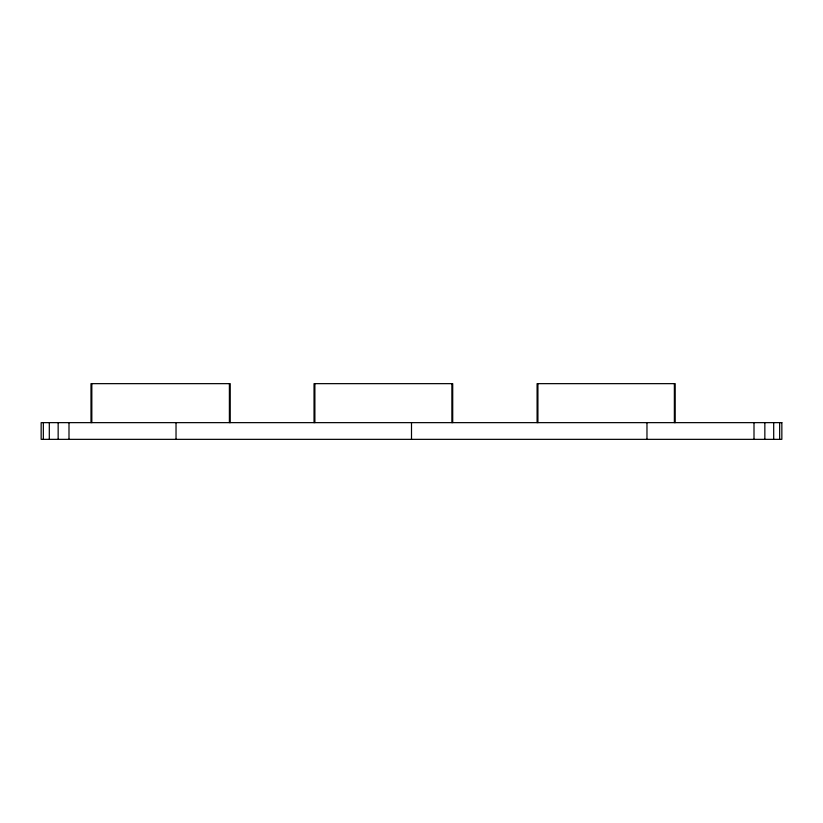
<?xml version="1.0" encoding="UTF-8"?>
<svg xmlns="http://www.w3.org/2000/svg" width="823" height="823" viewBox="0 0 823 823"><rect width="100%" height="100%" fill="white"/><g stroke="black" fill="none" stroke-linecap="round" stroke-linejoin="round"><path stroke-width="1.23" d="M779.659 422.641L779.659 439.348M773.692 422.641L773.692 439.348M764.845 422.641L764.845 439.348M754.002 422.641L754.002 439.348M675.199 422.641L675.199 383.652L537.09 383.652L537.09 422.641M674.366 383.652L674.366 422.641M646.971 422.641L646.971 439.348M537.923 383.652L537.923 422.641M452.712 422.641L452.712 383.652L314.036 383.652L314.036 422.641M451.878 383.652L451.878 422.641M411.5 422.641L411.5 439.348M314.88 383.652L314.88 422.641M230.224 422.641L230.224 383.652L90.993 383.652L90.993 422.641M229.391 383.652L229.391 422.641M176.029 422.641L176.029 439.348M91.826 383.652L91.826 422.641M68.998 422.641L68.998 439.348M58.155 422.641L58.155 439.348M49.308 422.641L49.308 439.348M43.341 422.641L43.341 439.348M781.85 422.641L41.15 422.641L41.15 439.348L781.85 439.348L781.85 422.641"/></g></svg>
